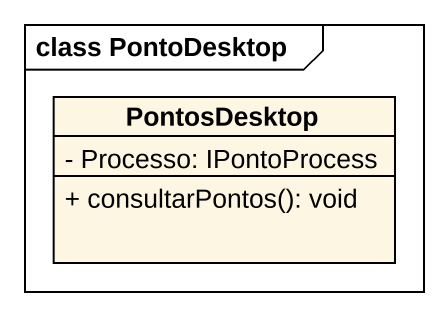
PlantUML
@startuml
mainframe class PontoDesktop
hide circle
hide empty members
skinparam classAttributeIconSize 0
class PontosDesktop {
  - Processo: IPontoProcess
  + consultarPontos(): void
}
@enduml
